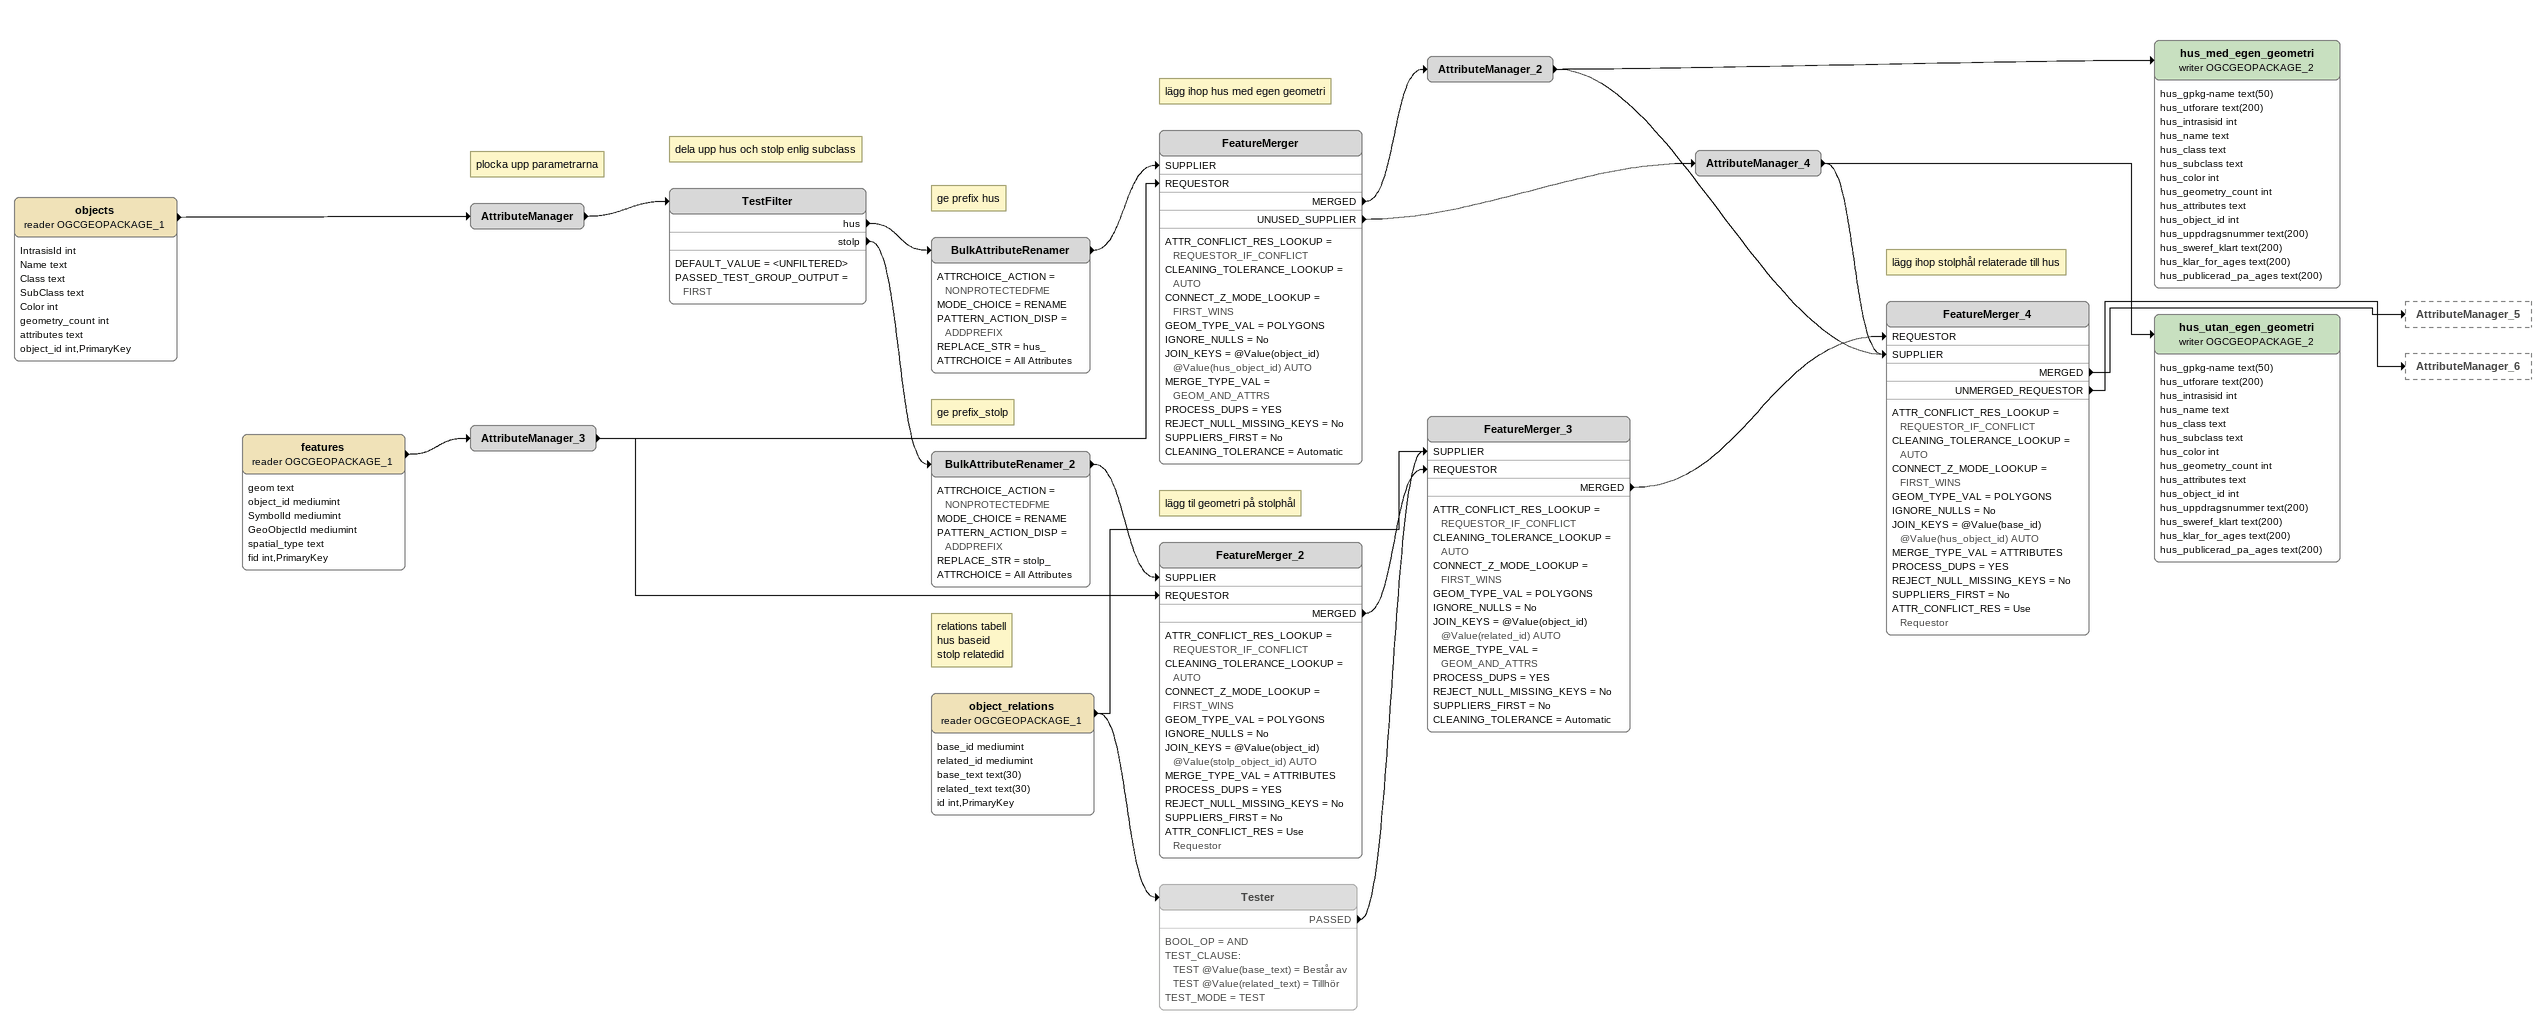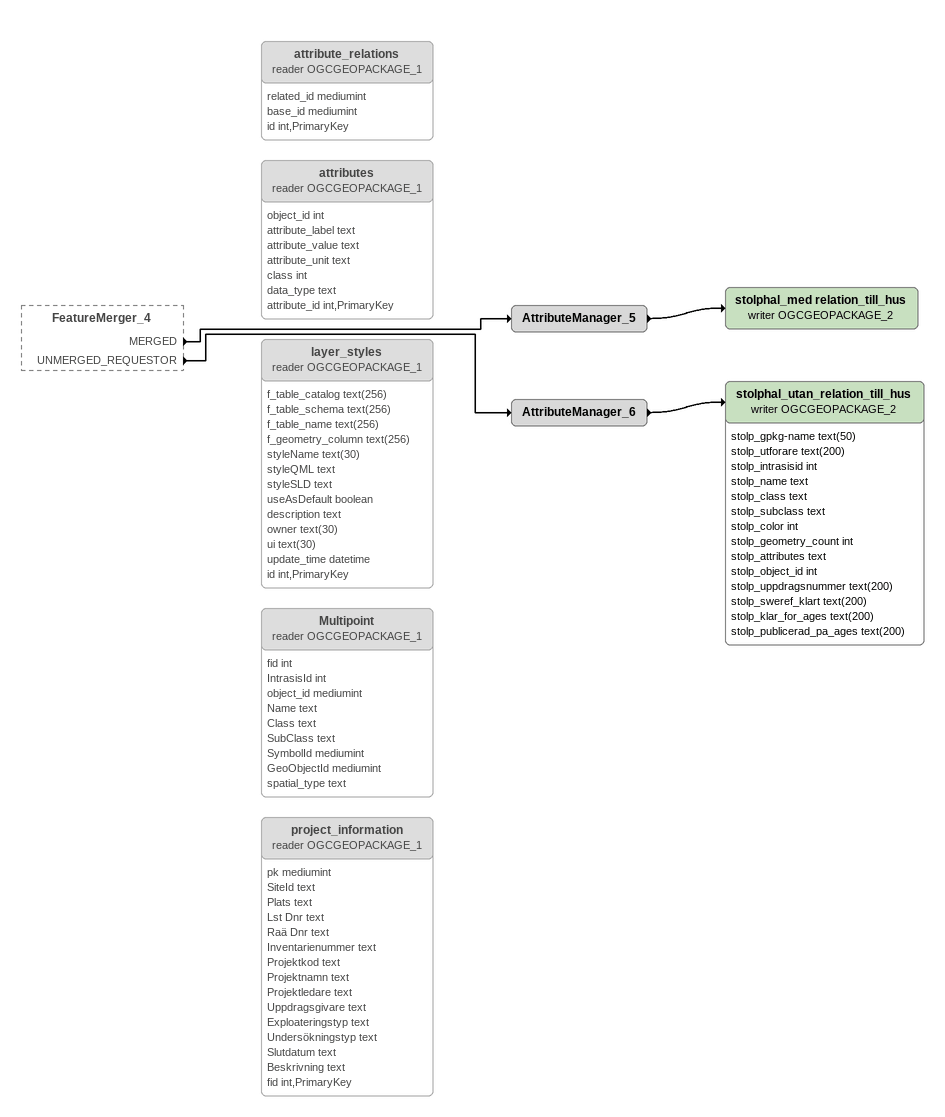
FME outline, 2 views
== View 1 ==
objects (reader OGCGEOPACKAGE_1)
    attributes: IntrasisId int, Name text, Class text, SubClass text, Color int, geometry_count int, attributes text, object_id int,PrimaryKey
    -> AttributeManager
Note: plocka upp parametrarna
AttributeManager
    -> TestFilter
Note: dela upp hus och stolp enlig subclass
TestFilter
    DEFAULT_VALUE = <UNFILTERED>
    PASSED_TEST_GROUP_OUTPUT = FIRST
    hus -> BulkAttributeRenamer
    stolp -> BulkAttributeRenamer_2
Note: ge prefix hus
BulkAttributeRenamer
    ATTRCHOICE_ACTION = NONPROTECTEDFME
    MODE_CHOICE = RENAME
    PATTERN_ACTION_DISP = ADDPREFIX
    REPLACE_STR = hus_
    ATTRCHOICE = All Attributes
    -> FeatureMerger [SUPPLIER]
Note: ge prefix_stolp
BulkAttributeRenamer_2
    ATTRCHOICE_ACTION = NONPROTECTEDFME
    MODE_CHOICE = RENAME
    PATTERN_ACTION_DISP = ADDPREFIX
    REPLACE_STR = stolp_
    ATTRCHOICE = All Attributes
    -> FeatureMerger_2 [SUPPLIER]
features (reader OGCGEOPACKAGE_1)
    attributes: geom text, object_id mediumint, SymbolId mediumint, GeoObjectId mediumint, spatial_type text, fid int,PrimaryKey
    -> AttributeManager_3
AttributeManager_3
    -> FeatureMerger [REQUESTOR]
    -> FeatureMerger_2 [REQUESTOR]
Note: lägg ihop hus med egen geometri
FeatureMerger
    ATTR_CONFLICT_RES_LOOKUP = REQUESTOR_IF_CONFLICT
    CLEANING_TOLERANCE_LOOKUP = AUTO
    CONNECT_Z_MODE_LOOKUP = FIRST_WINS
    GEOM_TYPE_VAL = POLYGONS
    IGNORE_NULLS = No
    JOIN_KEYS = @Value(object_id) @Value(hus_object_id) AUTO
    MERGE_TYPE_VAL = GEOM_AND_ATTRS
    PROCESS_DUPS = YES
    REJECT_NULL_MISSING_KEYS = No
    SUPPLIERS_FIRST = No
    CLEANING_TOLERANCE = Automatic
    MERGED -> AttributeManager_2
    UNUSED_SUPPLIER -> AttributeManager_4
AttributeManager_2
    -> hus_med_egen_geometri (writer OGCGEOPACKAGE_2)
    -> FeatureMerger_4 [SUPPLIER]
hus_med_egen_geometri (writer OGCGEOPACKAGE_2)
    attributes: hus_gpkg-name text(50), hus_utforare text(200), hus_intrasisid int, hus_name text, hus_class text, hus_subclass text, hus_color int, hus_geometry_count int, hus_attributes text, hus_object_id int, hus_uppdragsnummer text(200), hus_sweref_klart text(200), hus_klar_for_ages text(200), hus_publicerad_pa_ages text(200)
AttributeManager_4
    -> hus_utan_egen_geometri (writer OGCGEOPACKAGE_2)
    -> FeatureMerger_4 [SUPPLIER]
hus_utan_egen_geometri (writer OGCGEOPACKAGE_2)
    attributes: hus_gpkg-name text(50), hus_utforare text(200), hus_intrasisid int, hus_name text, hus_class text, hus_subclass text, hus_color int, hus_geometry_count int, hus_attributes text, hus_object_id int, hus_uppdragsnummer text(200), hus_sweref_klart text(200), hus_klar_for_ages text(200), hus_publicerad_pa_ages text(200)
Note: lägg til geometri på stolphål
FeatureMerger_2
    ATTR_CONFLICT_RES_LOOKUP = REQUESTOR_IF_CONFLICT
    CLEANING_TOLERANCE_LOOKUP = AUTO
    CONNECT_Z_MODE_LOOKUP = FIRST_WINS
    GEOM_TYPE_VAL = POLYGONS
    IGNORE_NULLS = No
    JOIN_KEYS = @Value(object_id) @Value(stolp_object_id) AUTO
    MERGE_TYPE_VAL = ATTRIBUTES
    PROCESS_DUPS = YES
    REJECT_NULL_MISSING_KEYS = No
    SUPPLIERS_FIRST = No
    ATTR_CONFLICT_RES = Use Requestor
    MERGED -> FeatureMerger_3 [REQUESTOR]
Note: relations tabell / hus baseid / stolp relatedid
object_relations (reader OGCGEOPACKAGE_1)
    attributes: base_id mediumint, related_id mediumint, base_text text(30), related_text text(30), id int,PrimaryKey
    -> Tester
    -> FeatureMerger_3 [SUPPLIER]
Tester [off]
    BOOL_OP = AND
    TEST_CLAUSE:
      TEST @Value(base_text) = Består av
      TEST @Value(related_text) = Tillhör
    TEST_MODE = TEST
    PASSED -> FeatureMerger_3 [SUPPLIER]
FeatureMerger_3
    ATTR_CONFLICT_RES_LOOKUP = REQUESTOR_IF_CONFLICT
    CLEANING_TOLERANCE_LOOKUP = AUTO
    CONNECT_Z_MODE_LOOKUP = FIRST_WINS
    GEOM_TYPE_VAL = POLYGONS
    IGNORE_NULLS = No
    JOIN_KEYS = @Value(object_id) @Value(related_id) AUTO
    MERGE_TYPE_VAL = GEOM_AND_ATTRS
    PROCESS_DUPS = YES
    REJECT_NULL_MISSING_KEYS = No
    SUPPLIERS_FIRST = No
    CLEANING_TOLERANCE = Automatic
    MERGED -> FeatureMerger_4 [REQUESTOR]
Note: lägg ihop stolphål relaterade till hus
FeatureMerger_4
    ATTR_CONFLICT_RES_LOOKUP = REQUESTOR_IF_CONFLICT
    CLEANING_TOLERANCE_LOOKUP = AUTO
    CONNECT_Z_MODE_LOOKUP = FIRST_WINS
    GEOM_TYPE_VAL = POLYGONS
    IGNORE_NULLS = No
    JOIN_KEYS = @Value(base_id) @Value(hus_object_id) AUTO
    MERGE_TYPE_VAL = ATTRIBUTES
    PROCESS_DUPS = YES
    REJECT_NULL_MISSING_KEYS = No
    SUPPLIERS_FIRST = No
    ATTR_CONFLICT_RES = Use Requestor
    MERGED -> AttributeManager_5
    UNMERGED_REQUESTOR -> AttributeManager_6

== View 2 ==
FeatureMerger_4 [outside]
    MERGED -> AttributeManager_5
    UNMERGED_REQUESTOR -> AttributeManager_6
attribute_relations (reader OGCGEOPACKAGE_1) [off]
    attributes: related_id mediumint, base_id mediumint, id int,PrimaryKey
attributes (reader OGCGEOPACKAGE_1) [off]
    attributes: object_id int, attribute_label text, attribute_value text, attribute_unit text, class int, data_type text, attribute_id int,PrimaryKey
layer_styles (reader OGCGEOPACKAGE_1) [off]
    attributes: f_table_catalog text(256), f_table_schema text(256), f_table_name text(256), f_geometry_column text(256), styleName text(30), styleQML text, styleSLD text, useAsDefault boolean, description text, owner text(30), ui text(30), update_time datetime, id int,PrimaryKey
Multipoint (reader OGCGEOPACKAGE_1) [off]
    attributes: fid int, IntrasisId int, object_id mediumint, Name text, Class text, SubClass text, SymbolId mediumint, GeoObjectId mediumint, spatial_type text
project_information (reader OGCGEOPACKAGE_1) [off]
    attributes: pk mediumint, SiteId text, Plats text, Lst Dnr text, Raä Dnr text, Inventarienummer text, Projektkod text, Projektnamn text, Projektledare text, Uppdragsgivare text, Exploateringstyp text, Undersökningstyp text, Slutdatum text, Beskrivning text, fid int,PrimaryKey
AttributeManager_5
    -> stolphal_med relation_till_hus (writer OGCGEOPACKAGE_2)
stolphal_med relation_till_hus (writer OGCGEOPACKAGE_2)
AttributeManager_6
    -> stolphal_utan_relation_till_hus (writer OGCGEOPACKAGE_2)
stolphal_utan_relation_till_hus (writer OGCGEOPACKAGE_2)
    attributes: stolp_gpkg-name text(50), stolp_utforare text(200), stolp_intrasisid int, stolp_name text, stolp_class text, stolp_subclass text, stolp_color int, stolp_geometry_count int, stolp_attributes text, stolp_object_id int, stolp_uppdragsnummer text(200), stolp_sweref_klart text(200), stolp_klar_for_ages text(200), stolp_publicerad_pa_ages text(200)
